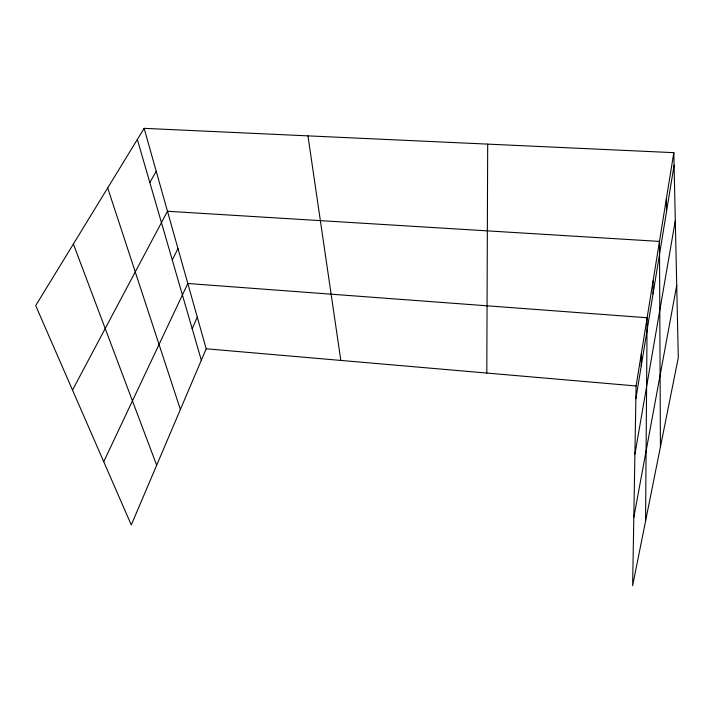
<?xml version="1.0" encoding="UTF-8"?>
<svg xmlns="http://www.w3.org/2000/svg" width="714" height="714" viewBox="0 0 714 714"><rect width="100%" height="100%" fill="white"/><g stroke="black" fill="none" stroke-linecap="round" stroke-linejoin="round"><path stroke-width="1.07" d="M653.051 293.838L653.078 280.968M486.805 373.056L487.689 144.121M645.554 521.14L647.125 317.748L187.818 283.494L103.735 461.717M641.252 365.898L641.422 353.046M673.82 152.662L636.094 385.971L632.631 585.65L678.3 357.669L673.82 152.662L144.139 128.35L35.7 305.61L131.287 524.951L206.194 348.78L144.139 128.35M635.871 398.778L674.096 165.255M634.916 454.166L675.31 220.572M633.818 517.364L676.72 285.421M192.182 328.645L197.305 317.186M172.279 260.003L177.991 248.579M72.516 390.085L167.478 211.264L659.468 241.412L660.432 446.884M149.833 182.543L156.223 171.289M206.194 348.78L636.094 385.971M73.381 244.009L156.678 465.242M107.698 187.916L180.383 409.488M137.338 139.462L201.33 360.222M307.957 135.874L340.828 360.427M666.367 198.778L666.528 211.514"/></g></svg>
